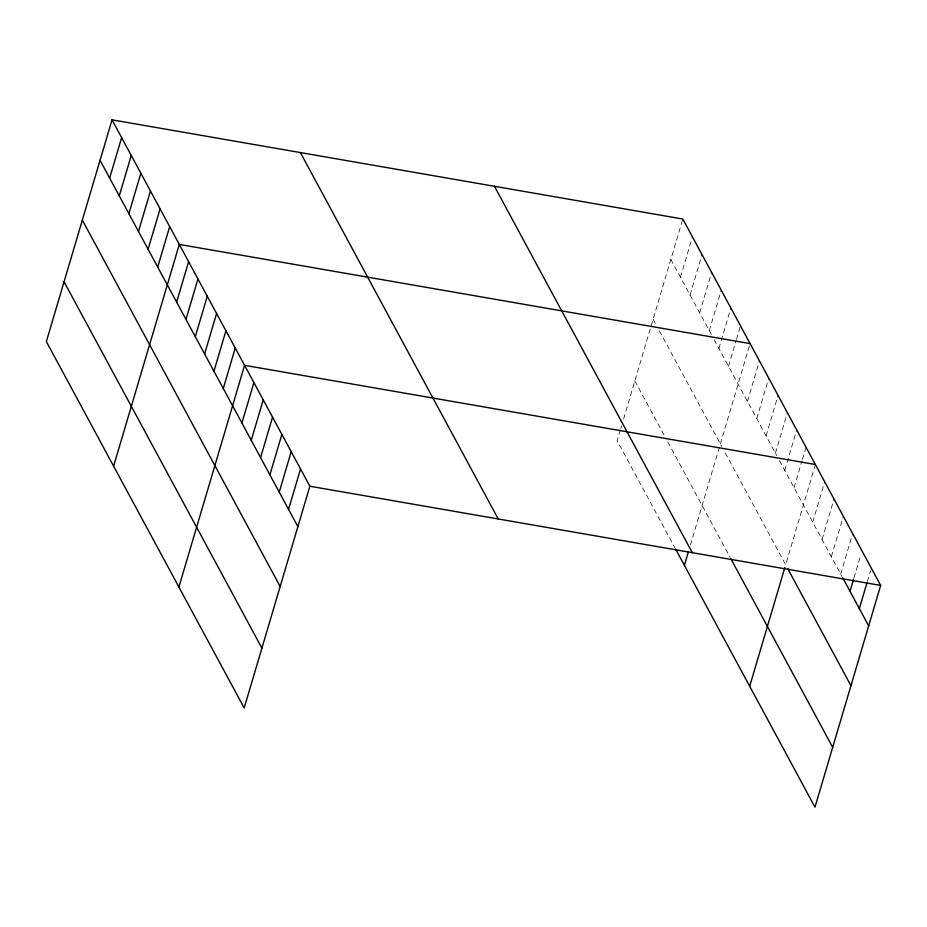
<?xml version="1.0" encoding="UTF-8"?>
<svg xmlns="http://www.w3.org/2000/svg" width="927" height="927" viewBox="0 0 927 927"><rect width="100%" height="100%" fill="white"/><g stroke="black" fill="none" stroke-linecap="round" stroke-linejoin="round"><path stroke-width="0.7" stroke-dasharray="4.63 3.48" d="M620.36 429.885L617.139 440.765L674.786 547.544M620.766 428.529L621.565 425.806M623.581 419.016L682.817 219.027M680.453 277.266L692.423 236.825M690.059 295.064L702.04 254.624M699.665 312.863L711.646 272.422M709.271 330.661L721.252 290.221M718.888 348.459L730.858 308.019M728.495 366.246L736.084 340.638M736.478 339.294L740.476 325.806M690.441 544.949L750.082 343.604M747.429 401.321L759.41 360.881M756.756 418.598L768.738 378.158M766.084 435.864L778.066 395.423M775.412 453.141L787.382 412.7M784.729 470.418L796.71 429.977M794.057 487.683L802.04 460.731M802.446 459.375L806.038 447.243M815.366 464.52L785.667 564.786L724.381 451.275M812.712 522.237L824.694 481.785M822.04 539.502L834.022 499.062M831.368 556.779L843.35 516.339M840.696 574.056L852.666 533.604M854.01 577.845L860.801 554.925M867.336 581.635L870.523 570.847M670.835 259.479L711.333 334.473M714.08 339.56L776.745 455.609M779.41 460.545L842.029 576.513M653.118 319.305L656.548 325.655M659.294 330.742L721.716 446.339M634.856 380.939L665.065 436.872M667.799 441.959L730.105 557.336"/><path stroke-width="1.39" d="M112.028 119.838L46.35 341.576L244.183 707.973L309.861 486.235L112.028 119.838L682.817 219.027L880.65 585.424L814.972 807.162L675.482 548.819M109.664 178.077L121.634 137.636M119.27 195.875L131.252 155.435M128.876 213.662L140.858 173.222M138.482 231.46L150.464 191.02M148.1 249.259L160.081 208.818M157.706 267.057L169.687 226.617M113.615 466.142L179.293 244.415L750.082 343.604M176.64 302.121L188.621 261.681M185.968 319.398L197.949 278.957M195.296 336.675L207.277 296.234M204.624 353.94L216.594 313.5M213.952 371.217L225.921 330.777M223.268 388.494L235.249 348.054M178.899 587.058L244.577 365.319L815.366 464.52M241.924 423.036L253.905 382.596M251.252 440.313L263.233 399.873M260.58 457.579L272.561 417.138M269.908 474.856L281.878 434.415M279.236 492.133L291.205 451.692M288.552 509.398L300.533 468.958M684.404 565.343L688.425 551.739M749.688 686.258L784.868 567.463M850.013 591.322L853.616 579.19M859.341 608.599L866.93 582.979M309.861 486.235L880.65 585.424M842.689 577.753L868.669 625.876M787.66 568.483L850.951 685.702M730.766 558.564L832.689 747.336M494.462 186.292L692.295 552.689M300.394 152.573L498.228 518.969M100.046 160.278L297.88 526.675M82.329 220.105L280.163 586.501M64.067 281.75L261.901 648.147"/></g></svg>
